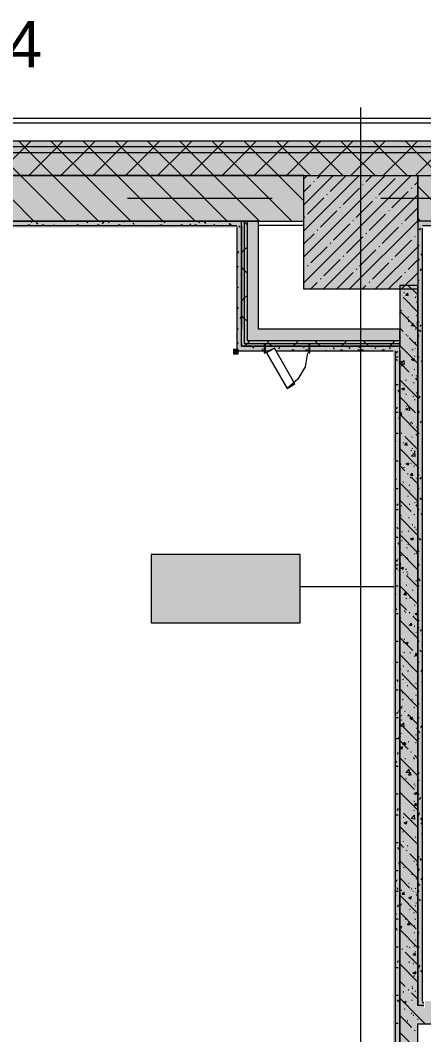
# Model space of a CAD drawing. Header units: millimetres. Extents: x -3817 to 677485, y -22715 to 103890.
# Drawn here: x 396348 to 398118, y 25246 to 29700 of the extents above; entities that cross this region are included whole.
import ezdxf

# ---------------------------------------------------------------- set-up
doc = ezdxf.new("R2010")
doc.units = ezdxf.units.MM
doc.layers.add('PDF _Геометрия', color=7, linetype='Continuous', true_color=0x1d1d1d)
doc.layers.add('PDF _Сплошная заливка', color=7, linetype='Continuous', true_color=0xffffff)
doc.layers.add('PDF _Текст', color=7, linetype='Continuous')
doc.styles.add('PDF GOST-Common', font='arial.ttf')

msp = doc.modelspace()

# ---------------------------------------------------------------- hatches: boundary and pattern name
at = {"layer": 'PDF _Сплошная заливка', "transparency": 33554559}
h = msp.add_hatch(color=256, dxfattribs=at)
h.paths.add_polyline_path([(412423.6, 29119), (412423.6, 29169), (407632.9, 29169), (407632.9, 29119), (412021.4, 29119)], flags=0)
h.paths.add_polyline_path([(405132.9, 29119), (405132.9, 29169), (403622.9, 29169), (403622.9, 29119), (404519.5, 29119)], flags=0)
h.paths.add_polyline_path([(401518.8, 29119), (401522.9, 29119), (401522.9, 29169), (396142.9, 29169), (396142.9, 29119), (400768.6, 29119)], flags=0)
h.paths.add_polyline_path([(392238.1, 29119), (392542.9, 29119), (392542.9, 29169), (391462.9, 29169), (391462.9, 29119)], flags=0)
h.paths.add_polyline_path([(383514.3, 29119), (384442.9, 29119), (384442.9, 29169), (383192.8, 29169), (383192.8, 29119)], flags=0)
h.paths.add_polyline_path([(393442.9, 29119), (395242.9, 29119), (395242.9, 29169), (393442.9, 29169)], flags=0)
h.paths.add_polyline_path([(388322.9, 29119), (388322.9, 29169), (387142.9, 29169), (387142.9, 29119), (388038.1, 29119)], flags=0)
h.paths.add_polyline_path([(376943.2, 29119), (378043.1, 29119), (378043.1, 29169), (376943.2, 29169)], flags=0)
h.paths.add_polyline_path([(376043.2, 29119), (376043.2, 29169), (374789.9, 29169), (374789.9, 29119), (376012.5, 29119)], flags=0)
h.paths.add_polyline_path([(382292.8, 29119), (382292.8, 29169), (381143.1, 29169), (381143.1, 29119), (382013.9, 29119)], flags=0)
h.paths.add_polyline_path([(371511.3, 29119), (371689.9, 29119), (371689.9, 29169), (369292.9, 29169), (369292.9, 29119), (370011, 29119)], flags=0)
h = msp.add_hatch(color=256, dxfattribs=at)
h.paths.add_polyline_path([(412423.6, 29019), (412423.6, 29119), (407632.9, 29119), (407632.9, 29019), (412021.4, 29019)], flags=0)
h.paths.add_polyline_path([(401322.9, 29019), (401522.9, 29019), (401522.9, 29119), (396142.9, 29119), (396142.9, 29019), (400822.9, 29019)], flags=0)
h.paths.add_polyline_path([(404032.9, 29019), (405132.9, 29019), (405132.9, 29119), (403622.9, 29119), (403622.9, 29019), (403769.4, 29019)], flags=0)
h.paths.add_polyline_path([(394042.9, 29019), (395242.9, 29019), (395242.9, 29119), (393442.9, 29119), (393442.9, 29019), (394016.9, 29019)], flags=0)
h.paths.add_polyline_path([(392542.9, 29019), (392542.9, 29119), (391462.9, 29119), (391462.9, 29019), (392516.6, 29019)], flags=0)
h.paths.add_polyline_path([(388038.1, 29019), (388322.9, 29019), (388322.9, 29119), (387142.9, 29119), (387142.9, 29019), (388015.4, 29019)], flags=0)
h.paths.add_polyline_path([(381143.1, 29019), (382292.8, 29019), (382292.8, 29119), (381143.1, 29119)], flags=0)
h.paths.add_polyline_path([(369342.9, 29019), (371689.9, 29019), (371689.9, 29119), (369342.9, 29119)], flags=0)
h.paths.add_polyline_path([(383514.3, 29019), (384442.9, 29019), (384442.9, 29119), (383192.8, 29119), (383192.8, 29019)], flags=0)
h.paths.add_polyline_path([(377647.7, 29019), (378043.1, 29019), (378043.1, 29119), (376943.2, 29119), (376943.2, 29019), (377512.8, 29019)], flags=0)
h.paths.add_polyline_path([(374789.9, 29019), (376043.2, 29019), (376043.2, 29119), (374789.9, 29119)], flags=0)
h = msp.add_hatch(color=256, dxfattribs=at)
h.paths.add_polyline_path([(411482.9, 28819), (411482.9, 29019), (408432.9, 29019), (408432.9, 28819), (411383.6, 28819)], flags=0)
h.paths.add_polyline_path([(404894.6, 28819), (405132.9, 28819), (405132.9, 29019), (404532.9, 29019), (404532.9, 28819), (404872.9, 28819)], flags=0)
h.paths.add_polyline_path([(407632.9, 28819), (407932.9, 28819), (407932.9, 29019), (407632.9, 29019), (407632.9, 28870)], flags=0)
h.paths.add_polyline_path([(400791.9, 28819), (400822.9, 28819), (400822.9, 29019), (398092.9, 29019), (398092.9, 28819), (400768.6, 28819)], flags=0)
h.paths.add_polyline_path([(401322.9, 28819), (401522.9, 28819), (401522.9, 29019), (401322.9, 29019), (401322.9, 28870)], flags=0)
h.paths.add_polyline_path([(397017.7, 28819), (397592.9, 28819), (397592.9, 29019), (396142.9, 29019), (396142.9, 28819)], flags=0)
h.paths.add_polyline_path([(403769.4, 28819), (404032.9, 28819), (404032.9, 29019), (403622.9, 29019), (403622.9, 28819)], flags=0)
h.paths.add_polyline_path([(394042.9, 28819), (395242.9, 28819), (395242.9, 29019), (394042.9, 29019)], flags=0)
h.paths.add_polyline_path([(384442.9, 28819), (384442.9, 29019), (383192.8, 29019), (383192.8, 28819), (383514.3, 28819)], flags=0)
h.paths.add_polyline_path([(392542.9, 28819), (392542.9, 29019), (391442.9, 29019), (391442.9, 28819), (392516.6, 28819)], flags=0)
h.paths.add_polyline_path([(387142.9, 28819), (388342.9, 28819), (388342.9, 29019), (387142.9, 29019)], flags=0)
h.paths.add_polyline_path([(381143.1, 28819), (382292.8, 28819), (382292.8, 29019), (381143.1, 29019)], flags=0)
h.paths.add_polyline_path([(377647.7, 28819), (378043.1, 28819), (378043.1, 29019), (377647.7, 29019)], flags=0)
for points in [[(398092.9, 28519), (398092.9, 29019), (397592.9, 29019), (397592.9, 28519), (397767.9, 28519)], [(397298.5, 28249), (397318.5, 28249), (397318.5, 28799), (397298.5, 28799), (397298.5, 28402.8)], [(397318.5, 28281.5), (397331, 28281.5), (397331, 28819), (397318.5, 28819), (397318.5, 28344)], [(397331, 28294), (397343.5, 28294), (397343.5, 28819), (397331, 28819), (397331, 28344)], [(400791.9, 28799), (400802.9, 28799), (400802.9, 28819), (398092.9, 28819), (398092.9, 28799), (400768.6, 28799)], [(398092.9, 25374), (398112.9, 25374), (398112.9, 28799), (398092.9, 28799), (398092.9, 25599.6)], [(397767.9, 28281.5), (398012.9, 28281.5), (398012.9, 28294), (397331, 28294), (397331, 28281.5)], [(397423.5, 28269), (397613.5, 28269), (397613.5, 28280), (397618.5, 28280), (397618.5, 28269), (398012.9, 28269), (398012.9, 28281.5), (397318.5, 28281.5), (397318.5, 28269), (397418.5, 28269), (397418.5, 28280), (397423.5, 28279.8)], [(397992.9, 25139), (398012.9, 25139), (398012.9, 28249), (397992.9, 28249), (397992.9, 25148)], [(399268.2, 25294), (401242.9, 25294), (401242.9, 25374), (398718.9, 25374), (398718.9, 25365), (398713.9, 25365), (398713.9, 25374), (398123.9, 25373.7), (398123.9, 25365), (398118.9, 25365), (398118.9, 25374), (398092.9, 25374), (398092.9, 25294), (398893.1, 25294)]]:
    msp.add_hatch(color=256, dxfattribs=at).paths.add_polyline_path(points)
at = {"layer": 'PDF _Сплошная заливка', "true_color": 0xe7e7e7, "transparency": 33554559}
for points in [[(397343.5, 28344), (397393.5, 28344), (397393.5, 28819), (397343.5, 28819), (397343.5, 28402.8)], [(397767.9, 28294), (398012.9, 28294), (398012.9, 28344), (397343.5, 28344), (397343.5, 28294)]]:
    msp.add_hatch(color=254, dxfattribs=at).paths.add_polyline_path(points)
at = {"layer": 'PDF _Сплошная заливка', "transparency": 33554559}
h = msp.add_hatch(color=256, dxfattribs=at)
h.paths.add_polyline_path([(398012.9, 23069), (398092.9, 23069), (398092.9, 24619), (398012.9, 24619), (398012.9, 23089)], flags=0)
h.paths.add_polyline_path([(398092.9, 25119), (398092.9, 28536.5), (398012.9, 28536.5), (398012.9, 25119)], flags=0)
h = msp.add_hatch(color=256, dxfattribs=at)
h.paths.add_polyline_path([(397983.9, 28249), (398012.9, 28249), (398012.9, 28269), (397618.5, 28269), (397618.5, 28249), (397767.9, 28249)], flags=0)
h.paths.add_polyline_path([(397613.5, 28249), (397613.5, 28269), (397423.5, 28269), (397423.5, 28249), (397444.1, 28249), (397463.1, 28260), (397469.5, 28249), (397553.1, 28249)], flags=0)
h.paths.add_polyline_path([(397418.5, 28249), (397418.5, 28269), (397318.5, 28269), (397318.5, 28249)], flags=0)
h = msp.add_hatch(color=256, dxfattribs=at)
h.paths.add_polyline_path([(398118.9, 25374), (398118.9, 25394), (398112.9, 25394), (398112.9, 25374)], flags=0)
h.paths.add_polyline_path([(401242.9, 25374), (401242.9, 25394), (398718.9, 25394), (398718.9, 25374), (400768.6, 25374)], flags=0)
h.paths.add_polyline_path([(398518, 25374), (398713.9, 25374), (398713.9, 25394), (398168.7, 25394), (398163.5, 25385), (398147.9, 25394), (398123.9, 25394), (398123.9, 25374)], flags=0)

# ---------------------------------------------------------------- linework, layer by layer
at = {"layer": 'PDF _Геометрия', "color": 253, "lineweight": 9, "true_color": 0xaaaaaa}
for points in [[(397842.9, 24888.6), (397842.9, 26817.1), (397842.9, 29317.1)], [(396818.8, 28919), (397453.8, 28919)], [(397930, 28919), (399517.5, 28919)], [(397608.5, 28240), (397597.6, 28178.4), (397566.4, 28124.3), (397518.5, 28084.1)]]:
    msp.add_lwpolyline(points, dxfattribs=at)
at = {"layer": 'PDF _Геометрия', "color": 9, "lineweight": 9, "true_color": 0xc0c0c0}
for points in [[(401343.9, 28469), (401522.9, 28469), (401522.9, 28544), (401322.9, 28544), (401322.9, 28469), (401322.9, 28506.5), (401242.9, 28506.5), (401242.9, 28519), (400822.9, 28519), (400822.9, 28819), (400822.9, 29019), (401322.9, 29019), (401322.9, 28819), (401522.9, 28819), (401522.9, 29019), (401522.9, 29269), (396142.9, 29269)], [(396142.9, 28819), (397592.9, 28819), (397592.9, 29019), (398092.9, 29019), (398092.9, 28819), (398092.9, 28799), (398092.9, 28536.5), (398012.9, 28536.5), (398012.9, 28269), (397618.5, 28269), (398012.9, 28269), (398012.9, 28344), (397393.5, 28344), (397393.5, 28819), (397318.5, 28819), (396142.9, 28819)], [(397592.9, 28799), (397393.5, 28799)], [(397318.5, 28281.5), (397318.5, 28269), (397418.5, 28269), (397318.5, 28269), (397318.5, 28344)], [(397298.5, 28249), (397318.5, 28249)], [(397992.9, 28249), (397992.9, 25148)], [(400822.9, 24699), (398092.9, 24699), (398092.9, 25294), (401242.9, 25294), (401242.9, 25119)]]:
    msp.add_lwpolyline(points, dxfattribs=at)
at = {"layer": 'PDF _Геометрия', "color": 7, "lineweight": 9}
for points in [[(401522.9, 29249), (396142.9, 29249)], [(401522.9, 29169), (396142.9, 29169)], [(401522.9, 29144), (396142.9, 29144)], [(401522.9, 29119), (396142.9, 29119)], [(400791.9, 28819), (398092.9, 28819), (398092.9, 28519), (397592.9, 28519), (397592.9, 28819), (397592.9, 29019), (396142.9, 29019), (397592.9, 29019), (398092.9, 29019), (400822.9, 29019), (401322.9, 29019), (401522.9, 29019), (401322.9, 29019), (401322.9, 28819), (401322.9, 28519), (400822.9, 28519), (400822.9, 28819)], [(396142.9, 28799), (397298.5, 28799)], [(397298.5, 28790), (397298.5, 28249)], [(397318.5, 28281.5), (397318.5, 28344), (397318.5, 28799), (397318.5, 28819)], [(397318.5, 28799), (397318.5, 28344)], [(397331, 28819), (397331, 28344), (397331, 28294), (397331, 28281.5), (398012.9, 28281.5)], [(397343.5, 28819), (397343.5, 28344), (397343.5, 28294), (398012.9, 28294)], [(398112.9, 28799), (400791.9, 28799)], [(398112.9, 25394), (398112.9, 28788)], [(398112.9, 25374), (398118.9, 25374), (398112.9, 25374), (398092.9, 25374), (398092.9, 28536.5), (398092.9, 25374)], [(397318.5, 28249), (397418.5, 28249)], [(397423.5, 28249), (397444.1, 28249)], [(397469.5, 28249), (397613.5, 28249)], [(397618.5, 28249), (397983.9, 28249)], [(398012.9, 28249), (398012.9, 28269)], [(398012.9, 25139), (398012.9, 28249), (398012.9, 25139), (398012.9, 25119)], [(397988.4, 27213.2), (397575.9, 27213.2)]]:
    msp.add_lwpolyline(points, dxfattribs=at)
at = {"layer": 'PDF _Геометрия', "lineweight": 9}
for points in [[(396549.4, 28819), (396349.4, 29019), (396249.4, 29119), (396199.4, 29169)], [(396243.6, 29019), (396343.6, 29119), (396393.6, 29169)], [(396690.8, 28819), (396490.8, 29019), (396390.8, 29119), (396340.8, 29169)], [(396385, 29019), (396485, 29119), (396535, 29169)], [(396832.3, 28819), (396632.3, 29019), (396532.3, 29119), (396482.3, 29169)], [(396526.5, 29019), (396626.5, 29119), (396676.5, 29169)], [(396973.7, 28819), (396773.7, 29019), (396673.7, 29119), (396623.7, 29169)], [(396667.9, 29019), (396767.9, 29119), (396817.9, 29169)], [(397115.1, 28819), (396915.1, 29019), (396815.1, 29119), (396765.1, 29169)], [(396809.3, 29019), (396909.3, 29119), (396959.3, 29169)], [(397256.5, 28819), (397056.5, 29019), (396956.5, 29119), (396906.5, 29169)], [(396950.7, 29019), (397050.7, 29119), (397100.7, 29169)], [(397397.9, 28819), (397197.9, 29019), (397097.9, 29119), (397047.9, 29169)], [(397092.1, 29019), (397192.1, 29119), (397242.1, 29169)], [(397539.4, 28819), (397339.4, 29019), (397239.4, 29119), (397189.4, 29169)], [(397233.6, 29019), (397333.6, 29119), (397383.6, 29169)], [(397592.9, 28906.9), (397480.8, 29019), (397380.8, 29119), (397330.8, 29169)], [(397375, 29019), (397475, 29119), (397525, 29169)], [(397622.2, 29019), (397522.2, 29119), (397472.2, 29169)], [(397516.4, 29019), (397616.4, 29119), (397666.4, 29169)], [(397763.6, 29019), (397663.6, 29119), (397613.6, 29169)], [(397657.8, 29019), (397757.8, 29119), (397807.8, 29169)], [(397905, 29019), (397805, 29119), (397755, 29169)], [(397799.2, 29019), (397899.2, 29119), (397949.2, 29169)], [(398046.5, 29019), (397946.5, 29119), (397896.5, 29169)], [(397940.7, 29019), (398040.7, 29119), (398090.7, 29169)], [(398387.9, 28819), (398187.9, 29019), (398087.9, 29119), (398037.9, 29169)], [(398082.1, 29019), (398182.1, 29119), (398232.1, 29169)], [(396408, 28819), (396208, 29019), (396142.9, 29084.1)], [(397592.9, 29004.3), (397607.6, 29019)], [(397592.9, 28890.3), (397721.6, 29019)], [(397592.9, 28776.2), (397835.7, 29019)], [(397592.9, 28662.2), (397949.7, 29019)], [(397592.9, 28548.1), (398063.8, 29019)], [(397651.3, 29005.7), (397664.6, 29019)], [(397708.3, 28948.7), (397778.6, 29019)], [(397865.1, 28991.4), (397892.7, 29019)], [(397922.1, 28934.4), (397993.4, 29005.7)], [(397592.9, 28947.3), (397622.8, 28977.2)], [(397637, 28991.4), (397639.4, 28993.8)], [(397765.3, 28891.7), (397836.6, 28962.9)], [(397850.9, 28977.2), (397853.2, 28979.6)], [(398064.7, 28962.9), (398067.1, 28965.3)], [(398079, 28977.2), (398092.9, 28991.1)], [(398246.5, 28819), (398092.9, 28972.6)], [(397608.5, 28848.9), (397679.8, 28920.2)], [(397677.8, 28519), (398092.9, 28934.1)], [(397694, 28934.4), (397696.4, 28936.8)], [(397907.9, 28920.2), (397910.3, 28922.5)], [(397979.2, 28877.4), (398050.5, 28948.7)], [(397751.1, 28877.4), (397753.4, 28879.8)], [(397822.4, 28834.6), (397893.6, 28905.9)], [(397964.9, 28863.1), (397967.3, 28865.5)], [(398036.2, 28820.4), (398092.9, 28877.1)], [(397594.3, 28834.6), (397596.6, 28837)], [(397665.5, 28791.9), (397736.8, 28863.1)], [(397791.9, 28519), (398092.9, 28820)], [(397808.1, 28820.4), (397810.5, 28822.7)], [(397879.4, 28777.6), (397950.7, 28848.9)], [(398105, 28819), (398092.9, 28831.2)], [(397343.5, 28802.7), (397331, 28815.2), (397327.2, 28819)], [(397651.3, 28777.6), (397653.6, 28780)], [(397722.6, 28734.8), (397793.8, 28806.1)], [(397936.4, 28720.6), (398007.7, 28791.9)], [(398021.9, 28806.1), (398024.3, 28808.5)], [(397592.9, 28719.2), (397637, 28763.3)], [(397779.6, 28677.8), (397850.9, 28749.1)], [(397865.1, 28763.3), (397867.5, 28765.7)], [(397993.4, 28663.6), (398064.7, 28734.8)], [(398079, 28749.1), (398081.3, 28751.5)], [(397318.5, 28679.7), (397331, 28692.2), (397343.5, 28704.7)], [(397622.8, 28635), (397694, 28706.3)], [(397708.3, 28720.6), (397710.7, 28722.9)], [(397836.6, 28620.8), (397907.9, 28692.1)], [(397905.9, 28519), (398092.9, 28706)], [(397922.1, 28706.3), (397924.5, 28708.7)], [(397679.8, 28578), (397751.1, 28649.3)], [(397765.3, 28663.6), (397767.7, 28665.9)], [(397979.2, 28649.3), (397981.5, 28651.7)], [(398050.5, 28606.5), (398092.9, 28649)], [(397343.5, 28590.6), (397331, 28603.1), (397318.5, 28615.6)], [(397592.9, 28605.2), (397594.3, 28606.5)], [(397608.5, 28620.8), (397610.9, 28623.2)], [(397822.4, 28606.5), (397824.7, 28608.9)], [(397893.6, 28563.8), (397964.9, 28635)], [(397665.5, 28563.8), (397667.9, 28566.1)], [(397736.8, 28521), (397808.1, 28592.3)], [(397962.9, 28519), (398021.9, 28578)], [(398020, 28519), (398092.9, 28591.9)], [(398036.2, 28592.3), (398038.6, 28594.6)], [(397620.8, 28519), (397651.3, 28549.5)], [(397848.9, 28519), (397865.1, 28535.2)], [(397879.4, 28549.5), (397881.7, 28551.9)], [(398077, 28519), (398079, 28521)], [(397318.5, 28467.5), (397331, 28480), (397343.5, 28492.5)], [(397343.5, 28378.5), (397331, 28391), (397318.5, 28403.5)], [(397332.1, 28269), (397344.6, 28281.5), (397357.1, 28294)], [(397453, 28269), (397440.5, 28281.5), (397428, 28294)], [(397544.2, 28269), (397556.7, 28281.5), (397569.2, 28294)], [(397665.1, 28269), (397652.6, 28281.5), (397640.1, 28294)], [(397756.4, 28269), (397768.9, 28281.5), (397781.4, 28294)], [(397877.2, 28269), (397864.7, 28281.5), (397852.2, 28294)], [(397968.5, 28269), (397981, 28281.5), (397993.5, 28294)]]:
    msp.add_lwpolyline(points, dxfattribs=at)
at = {"layer": 'PDF _Геометрия', "color": 7, "lineweight": 9}
for points in [[(400822.9, 28819), (400802.9, 28819), (398092.9, 28819), (398092.9, 29019), (400822.9, 29019)], [(397575.9, 27355.1), (396922.8, 27355.1), (396922.8, 27055.1), (397575.9, 27055.1)]]:
    msp.add_lwpolyline(points, close=True, dxfattribs=at)
at = {"layer": 'PDF _Геометрия', "color": 253, "lineweight": 9, "true_color": 0x9b9b9b}
for points in [[(396382.8, 28815.7), (396380.9, 28819)], [(396381, 28802.4), (396391.1, 28802.4)], [(396397.8, 28819), (396394, 28812.5)], [(396424.5, 28804.5), (396419.5, 28813.2)], [(396442, 28802.4), (396452.1, 28802.4)], [(396493.5, 28801.9), (396491.8, 28799)], [(396594.4, 28802.4), (396604.5, 28802.4)], [(396644.1, 28819), (396639.8, 28811.4)], [(396685.8, 28802.4), (396695.9, 28802.4)], [(396712.8, 28816), (396707.8, 28807.3)], [(396738.3, 28809.7), (396733.2, 28818.4)], [(396777.3, 28802.4), (396787.3, 28802.4)], [(396806.3, 28813.8), (396803.3, 28819)], [(396847.9, 28802.6), (396842.9, 28811.3)], [(396885.2, 28799), (396884.5, 28800.2)], [(396960.2, 28802.4), (396970.2, 28802.4)], [(396984, 28810.8), (396979.2, 28819)], [(397051.6, 28802.4), (397061.7, 28802.4)], [(397094.6, 28806.8), (397090.1, 28799)], [(397112.6, 28802.4), (397122.6, 28802.4)], [(397136.3, 28817.9), (397131.2, 28809.2)], [(397161.7, 28807.8), (397156.7, 28816.5)], [(397202, 28799), (397198.3, 28805.4)], [(397242.5, 28819), (397240.9, 28816.3)], [(397265, 28802.4), (397275, 28802.4)], [(397271.4, 28800.7), (397266.3, 28809.4)], [(397298.7, 28794.5), (397298.5, 28794.1)], [(397313, 28789.6), (397308, 28798.3)], [(398104, 28787.1), (398098.9, 28778.4)], [(398095.9, 28713.7), (398092.9, 28718.9)], [(398092.9, 28710.9), (398098, 28710.9)], [(397298.5, 28680.4), (397305.5, 28680.4)], [(397305.8, 28684.8), (397300.8, 28676.1)], [(398092.9, 28650), (398098, 28650)], [(398100, 28645.6), (398095, 28654.3)], [(398111, 28677.5), (398106, 28668.8)], [(397298.5, 28619.5), (397305.5, 28619.5)], [(398106.9, 28609.4), (398101.9, 28600.7)], [(397298.9, 28570.2), (397298.5, 28570.8)], [(398092.9, 28558.5), (398098, 28558.5)], [(397298.5, 28528), (397305.5, 28528)], [(397304.7, 28439.1), (397299.7, 28430.4)], [(397315.9, 28397.5), (397310.8, 28388.8)], [(397318.5, 28414.3), (397317.2, 28416.5)], [(398092.9, 28375.6), (398098, 28375.6)], [(397298.5, 28345.2), (397305.5, 28345.2)], [(398105.2, 28331.9), (398100.2, 28340.6)], [(398105.9, 28363.7), (398100.8, 28355)], [(398092.9, 28314.7), (398098, 28314.7)], [(398112.9, 28314.9), (398112, 28313.4)], [(397298.5, 28284.2), (397305.5, 28284.2)], [(397318.5, 28280.1), (397317.9, 28279.1)], [(397372.1, 28260.5), (397367.2, 28269)], [(397413.7, 28249.4), (397408.7, 28258.1)], [(397443.8, 28253.2), (397441.3, 28249)], [(397447.8, 28253.7), (397452.3, 28253.7)], [(397485.4, 28264.4), (397480.4, 28255.7)], [(397508.1, 28268.7), (397508, 28269)], [(397523.2, 28269), (397522, 28266.8)], [(397539.3, 28253.7), (397549.3, 28253.7)], [(397593.6, 28269), (397590, 28262.8)], [(397600.2, 28253.7), (397610.3, 28253.7)], [(397685.8, 28265.7), (397683.9, 28269)], [(397689.5, 28252.1), (397687.7, 28249)], [(397727.5, 28254.6), (397722.4, 28263.3)], [(397752.6, 28253.7), (397762.7, 28253.7)], [(397795.5, 28258.6), (397790.5, 28267.4)], [(397836.3, 28249), (397832.1, 28256.2)], [(397840, 28269), (397835.8, 28261.7)], [(397844.1, 28253.7), (397854.1, 28253.7)], [(397908.8, 28266.3), (397903.8, 28257.6)], [(397935.5, 28253.7), (397945.6, 28253.7)], [(397973.2, 28255.7), (397968.2, 28264.4)], [(398003.3, 28247), (397998.2, 28238.3)], [(397996.5, 28223.2), (398006.5, 28223.2)], [(398003.7, 28202.9), (397998.7, 28211.6)], [(398012.9, 28202.7), (398009.4, 28196.6)], [(398092.9, 28223.2), (398098, 28223.2)], [(398112.9, 28196.6), (398108.3, 28204.5)], [(398093.6, 28159.6), (398092.9, 28158.4)], [(397996.5, 28101.3), (398006.5, 28101.3)], [(398011.8, 28066.8), (398006.8, 28075.5)], [(398092.9, 28040.4), (398098, 28040.4)], [(398100.7, 28049.9), (398095.6, 28041.2)], [(397996.5, 27979.4), (398006.5, 27979.4)], [(398002.2, 28001.2), (397997.1, 27992.5)], [(398096.6, 27981.9), (398092.9, 27975.5)], [(398092.9, 27979.4), (398098, 27979.4)], [(398099.2, 27976.5), (398094.2, 27985.2)], [(398012.9, 27958.9), (398008.3, 27950.9)], [(398107.8, 27940.3), (398102.7, 27931.6)], [(397996.5, 27888), (398006.5, 27888)], [(398092.9, 27888), (398098, 27888)], [(397997.7, 27847.5), (397992.9, 27855.8)], [(397996.5, 27766), (398006.5, 27766)], [(398095.5, 27736.2), (398092.9, 27731.7)], [(397997, 27687.5), (397992.9, 27680.4)], [(398092.9, 27705.1), (398098, 27705.1)], [(398106.7, 27694.5), (398101.6, 27685.8)], [(397992.9, 27619.4), (397992.9, 27619.4)], [(397996.5, 27644.1), (398006.5, 27644.1)], [(398092.9, 27644.1), (398098, 27644.1)], [(398112.9, 27644.4), (398112.8, 27644.2)], [(398004.1, 27577.8), (397999, 27569.1)], [(398108.5, 27594.7), (398103.4, 27603.4)], [(397996.5, 27552.7), (398006.5, 27552.7)], [(398092.9, 27552.7), (398098, 27552.7)], [(398112.6, 27526.6), (398107.5, 27535.3)], [(398007, 27465.7), (398001.9, 27474.4)], [(398112.9, 27465.1), (398111.6, 27467.3)], [(397996.5, 27430.8), (398006.5, 27430.8)], [(398011, 27397.6), (398006, 27406.3)], [(398105.5, 27417), (398100.4, 27425.7)], [(398094.3, 27375.3), (398092.9, 27377.8)], [(398092.9, 27369.8), (398098, 27369.8)], [(397996.5, 27308.8), (398006.5, 27308.8)], [(398003, 27332.1), (397997.9, 27323.4)], [(398012.9, 27333.5), (398010.1, 27338.3)], [(398097.4, 27312.7), (398092.9, 27304.9)], [(398092.9, 27308.8), (398098, 27308.8)], [(398098.4, 27307.3), (398093.4, 27316)], [(398004, 27288), (397998.9, 27296.7)], [(398012.9, 27288.3), (398009.1, 27281.7)], [(397996.5, 27217.4), (398006.5, 27217.4)], [(398092.9, 27217.4), (398098, 27217.4)], [(398102.5, 27239.3), (398097.5, 27248)], [(397996.9, 27178.3), (397992.9, 27185.2)], [(398001, 27110.3), (397996, 27119)], [(397996.5, 27095.5), (398006.5, 27095.5)], [(398012.9, 27105.4), (398012.1, 27104)], [(398096.3, 27067), (398092.9, 27061.1)], [(398092.9, 27034.5), (398098, 27034.5)], [(398107.5, 27025.4), (398102.4, 27016.7)], [(397993.7, 26950.3), (397992.9, 26948.8)], [(397996.5, 26973.6), (398006.5, 26973.6)], [(398092.9, 26973.6), (398098, 26973.6)], [(398107.7, 26925.5), (398102.6, 26934.2)], [(398112.9, 26912.9), (398109.5, 26907)], [(397996.5, 26882.1), (398006.5, 26882.1)], [(398012.9, 26861.6), (398011, 26858.3)], [(398092.9, 26882.1), (398098, 26882.1)], [(398110.4, 26847.7), (398105.4, 26839)], [(398006.2, 26796.5), (398001.1, 26805.2)], [(398112.9, 26794.5), (398110.8, 26798.1)], [(397996.5, 26760.2), (398006.5, 26760.2)], [(398093.5, 26706.1), (398092.9, 26707.2)], [(398092.9, 26699.2), (398098, 26699.2)], [(397996.5, 26638.3), (398006.5, 26638.3)], [(398003.8, 26662.9), (397998.7, 26654.2)], [(398012.9, 26662.9), (398009.3, 26669.1)], [(398092.9, 26638.3), (398098, 26638.3)], [(398109.4, 26601.9), (398104.3, 26593.2)], [(398010.8, 26553.2), (398005.8, 26544.5)], [(398101.7, 26570.1), (398096.7, 26578.8)], [(397996.5, 26546.8), (398006.5, 26546.8)], [(398092.9, 26546.8), (398098, 26546.8)], [(398006.8, 26485.2), (398001.7, 26476.5)], [(398000.2, 26441.1), (397995.2, 26449.8)], [(397996.5, 26424.9), (398006.5, 26424.9)], [(398012.9, 26434.9), (398012.9, 26434.8)], [(398097.1, 26397.8), (398092.9, 26390.5)], [(398092.9, 26364), (398098, 26364)], [(397996.5, 26303), (398006.5, 26303)], [(398092.9, 26303), (398098, 26303)], [(398104.2, 26288.2), (398099.1, 26279.4)], [(398005.7, 26239.5), (398000.6, 26230.7)], [(397996.5, 26211.6), (398006.5, 26211.6)], [(398092.9, 26211.6), (398098, 26211.6)], [(398100.1, 26220.1), (398095.1, 26211.4)], [(398110.9, 26188.3), (398105.9, 26197)], [(398012.9, 26191), (398011.8, 26189.1)], [(398111.2, 26178.5), (398106.2, 26169.8)], [(398112.9, 26124), (398110, 26129)], [(397996.5, 26089.6), (398006.5, 26089.6)], [(398009.4, 26059.3), (398004.4, 26068)], [(397993.4, 26035.4), (397992.9, 26034.4)], [(398092.9, 26028.7), (398098, 26028.7)], [(398108, 26010.6), (398102.9, 26019.3)], [(398012.9, 25992.4), (398008.5, 26000)], [(398096.8, 25968.9), (398092.9, 25975.7)], [(398099, 25974.4), (398094, 25965.7)], [(398000.5, 25925.7), (397995.5, 25917)], [(397996.5, 25967.7), (398006.5, 25967.7)], [(398012.9, 25931.4), (398012.6, 25931.9)], [(398092.9, 25967.7), (398098, 25967.7)], [(398110.2, 25932.8), (398105.1, 25924)], [(398006.5, 25881.6), (398001.4, 25890.3)], [(398100.9, 25900.9), (398095.9, 25909.6)], [(397996.4, 25857.6), (397992.9, 25851.6)], [(397995.3, 25839.9), (397992.9, 25844.1)], [(397996.5, 25876.3), (398006.5, 25876.3)], [(398092.9, 25876.3), (398098, 25876.3)], [(398105, 25832.9), (398099.9, 25841.6)], [(398007.6, 25816), (398002.5, 25807.3)], [(398093.8, 25791.2), (398092.9, 25792.8)], [(397999.4, 25771.9), (397994.4, 25780.6)], [(397996.5, 25754.4), (398006.5, 25754.4)], [(398003.5, 25703.9), (397998.4, 25712.6)], [(398092.9, 25693.4), (398098, 25693.4)], [(398093.8, 25660.6), (398092.9, 25659)], [(397996.5, 25632.4), (398006.5, 25632.4)], [(398092.9, 25632.4), (398098, 25632.4)], [(397995.3, 25611.9), (397992.9, 25607.7)], [(398006.5, 25570.3), (398001.4, 25561.6)], [(397996.5, 25541), (398006.5, 25541)], [(398092.9, 25541), (398098, 25541)], [(398100.9, 25551), (398095.9, 25542.2)], [(398110.1, 25519.1), (398105.1, 25527.8)], [(398012.9, 25520.5), (398012.6, 25519.9)], [(397996.5, 25419.1), (398006.5, 25419.1)], [(398008.6, 25390.1), (398003.6, 25398.8)], [(398118.3, 25383), (398113.3, 25391.7)], [(397996.5, 25297.2), (398006.5, 25297.2)], [(398012.9, 25260.8), (398011.8, 25262.8)]]:
    msp.add_lwpolyline(points, dxfattribs=at)
at = {"layer": 'PDF _Геометрия', "color": 252, "lineweight": 9, "true_color": 0x878787}
for points in [[(398092.9, 28494.4), (398050.8, 28536.5)], [(398051.1, 28536.5), (398054.2, 28534.4)], [(398054.2, 28534.4), (398054.9, 28536.5)], [(398089.4, 28521.5), (398092, 28523.5)], [(398015, 28497), (398012.9, 28499.1)], [(398092.9, 28419.1), (398027.6, 28484.4)], [(398031, 28504.7), (398034.4, 28505.1)], [(398050.6, 28491.4), (398040, 28492.3), (398048.5, 28502.5)], [(398050.6, 28491.3), (398048.6, 28502.5)], [(398079.6, 28484.9), (398082.1, 28482.6)], [(398083.2, 28488.6), (398086, 28486.8)], [(398087.2, 28462.3), (398089.9, 28464.3)], [(398092.9, 28343.6), (398012.9, 28423.6)], [(398018.5, 28428), (398021, 28425.8)], [(398012.9, 28415.6), (398014.5, 28416.2)], [(398012.9, 28411.2), (398014.6, 28416.2)], [(398048.6, 28397.7), (398051.4, 28395.9)], [(398049.8, 28379.2), (398053.1, 28379.6)], [(398085, 28403.1), (398087.7, 28405.1)], [(398027.6, 28333.5), (398012.9, 28348.2)], [(398075.3, 28357.7), (398064.6, 28358.6), (398073.2, 28368.8)], [(398075.3, 28357.6), (398073.2, 28368.8)], [(398082.9, 28343.9), (398085.5, 28346)], [(398086.1, 28373.8), (398088.9, 28372)], [(398086.4, 28365.8), (398088.9, 28363.5)], [(398013.2, 28307.3), (398016, 28305.5)], [(398042.6, 28318.4), (398040.1, 28321)], [(398047.5, 28314.9), (398050.8, 28315.4)], [(398092.9, 28268.2), (398055.2, 28305.9)], [(398080.7, 28284.7), (398083.4, 28286.8)], [(398092.9, 28192.7), (398012.9, 28272.7)], [(398068.1, 28253.7), (398071.4, 28254.1)], [(398079.1, 28259.7), (398081.6, 28257.5)], [(398055.2, 28155), (398012.9, 28197.3)], [(398033.8, 28189.5), (398018, 28191.9), (398031.8, 28206.4)], [(398018, 28202.9), (398020.5, 28200.6)], [(398033.8, 28189.4), (398031.9, 28206.3)], [(398073.8, 28205), (398065, 28210.9), (398077.4, 28215.7)], [(398073.5, 28212.5), (398076.3, 28210.7)], [(398073.8, 28204.9), (398077.4, 28215.7)], [(398078.6, 28225.5), (398081.2, 28227.6)], [(398092.9, 28224.5), (398089.3, 28224.9), (398092.9, 28229.1)], [(398016.1, 28192.6), (398018.9, 28190.8)], [(398021.3, 28183.6), (398024.6, 28184)], [(398076.4, 28166.3), (398079.1, 28168.4)], [(398092.9, 28041.8), (398012.9, 28121.8)], [(398038.1, 28122.1), (398041, 28120.3)], [(398070.3, 28139.9), (398067.8, 28142.4)], [(398074.2, 28107.2), (398076.9, 28109.2)], [(398092.9, 28117.3), (398082.9, 28127.3)], [(398085.9, 28140.7), (398088.4, 28138.4)], [(398086.8, 28128.2), (398090.2, 28128.6)], [(398030.5, 28076), (398021.7, 28082), (398034.1, 28086.8)], [(398030.6, 28076), (398034.2, 28086.7)], [(398084.6, 28063.9), (398087.9, 28064.4)], [(398082.9, 27976.5), (398012.9, 28046.5)], [(398040.1, 28058.1), (398043.4, 28058.5)], [(398072.1, 28048), (398074.7, 28050)], [(398078.6, 28034.6), (398081, 28032.3)], [(398012.9, 27970.6), (398019.7, 27978.7)], [(398017.5, 27977.7), (398020, 27975.5)], [(398021.8, 27967.5), (398019.7, 27978.7)], [(398037.8, 27993.8), (398041.1, 27994.3)], [(398041, 28007.4), (398043.8, 28005.6)], [(398057.4, 27986.8), (398041.6, 27989.3), (398055.4, 28003.7)], [(398057.4, 27986.8), (398055.4, 28003.7)], [(398069.9, 27988.8), (398072.6, 27990.8)], [(398092.9, 27891), (398012.9, 27971)], [(398012.9, 27968.4), (398021.7, 27967.6)], [(398058.4, 27932.6), (398061.7, 27933)], [(398063, 27936.9), (398065.9, 27935.1)], [(398067.7, 27929.6), (398070.4, 27931.6)], [(398022.5, 27886), (398020, 27888.5)], [(398092.9, 27875.9), (398084.6, 27881.5), (398092.9, 27884.7)], [(398085.4, 27915.5), (398087.9, 27913.3)], [(398012.9, 27862.6), (398014.9, 27862.9)], [(398028.4, 27846), (398031.3, 27844.2)], [(398092.9, 27815.6), (398035.1, 27873.4)], [(398046.4, 27833.9), (398035.8, 27834.8), (398044.4, 27845)], [(398046.4, 27833.8), (398044.4, 27845)], [(398065.6, 27870.4), (398068.2, 27872.4)], [(398092.9, 27740.1), (398012.9, 27820.1)], [(398063.4, 27811.2), (398066.1, 27813.3)], [(398080.9, 27784.2), (398065.1, 27786.7), (398079, 27801.1)], [(398065.9, 27822.1), (398068.7, 27820.3)], [(398077.1, 27807.1), (398080.4, 27807.5)], [(398078.1, 27809.4), (398080.5, 27807.2)], [(398081, 27784.2), (398079, 27801.1)], [(398017, 27752.6), (398019.4, 27750.3)], [(398050.1, 27746.6), (398041.3, 27752.6), (398053.7, 27757.3)], [(398050.2, 27746.5), (398053.8, 27757.3)], [(398061.3, 27752), (398063.9, 27754.1)], [(398088, 27751.6), (398090.8, 27749.8)], [(398035.1, 27722.5), (398012.9, 27744.7)], [(398030.3, 27737), (398033.7, 27737.4)], [(398050.2, 27707.4), (398047.7, 27709.9)], [(398071.1, 27700.1), (398060.5, 27701.1), (398069, 27711.3)], [(398071.1, 27700.1), (398069, 27711.2)], [(398074.8, 27742.8), (398078.2, 27743.3)], [(398092.9, 27589.2), (398012.9, 27669.2)], [(398028.1, 27672.7), (398031.4, 27673.1)], [(398059.1, 27692.8), (398061.8, 27694.9)], [(398092.9, 27664.7), (398062.8, 27694.9)], [(398084.9, 27690.4), (398087.3, 27688.1)], [(398053.3, 27660.8), (398056.2, 27659)], [(398056.9, 27633.7), (398059.6, 27635.7)], [(398090.8, 27636.9), (398092.9, 27635.6)], [(398062.8, 27544), (398012.9, 27593.8)], [(398048.6, 27611.4), (398052, 27611.9)], [(398054.8, 27574.5), (398057.4, 27576.5)], [(398077.5, 27584.3), (398080, 27582)], [(398092.9, 27566.6), (398085.1, 27567.3), (398092.9, 27576.6)], [(398092.9, 27583.4), (398088.7, 27584), (398092.9, 27588.4)], [(398018, 27570.4), (398020.8, 27568.6)], [(398077.8, 27528.9), (398075.3, 27531.4)], [(398092.9, 27438.4), (398012.9, 27518.4)], [(398016.4, 27527.4), (398018.9, 27525.2)], [(398052.6, 27515.3), (398055.3, 27517.3)], [(398067.4, 27486), (398070.7, 27486.4)], [(398092.9, 27513.8), (398090.4, 27516.3)], [(398090.4, 27365.5), (398015, 27440.9)], [(398020.8, 27455.7), (398023.7, 27453.9)], [(398050.4, 27456.1), (398053.1, 27458.1)], [(398078.3, 27475.5), (398081.1, 27473.7)], [(398084.3, 27465.2), (398086.8, 27463)], [(398020.6, 27415.8), (398023.9, 27416.3)], [(398048.3, 27396.9), (398050.9, 27398.9)], [(398069.7, 27417.1), (398060.9, 27423.1), (398073.4, 27427.9)], [(398065.1, 27421.7), (398068.4, 27422.1)], [(398069.8, 27417.1), (398073.4, 27427.8)], [(398092.9, 27287.5), (398012.9, 27367.5)], [(398018.3, 27351.6), (398021.7, 27352)], [(398042.9, 27385.1), (398045.7, 27383.3)], [(398077, 27359.1), (398079.5, 27356.9)], [(398085.7, 27360.4), (398089, 27360.9)], [(398012.9, 27318.1), (398015.5, 27321.2)], [(398012.9, 27310.5), (398017.6, 27310.1)], [(398017.6, 27310), (398015.5, 27321.2)], [(398046.1, 27337.7), (398048.8, 27339.7)], [(398015, 27290), (398012.9, 27292.1)], [(398015.9, 27302.3), (398018.4, 27300)], [(398026.5, 27288.2), (398017.6, 27294.2), (398030.1, 27299)], [(398026.5, 27288.2), (398030.1, 27298.9)], [(398030.1, 27274.9), (398027.6, 27277.4)], [(398038.9, 27290.3), (398042.2, 27290.7)], [(398092.9, 27212.1), (398042.6, 27262.4)], [(398044, 27278.5), (398046.6, 27280.6)], [(398045.7, 27270.4), (398048.6, 27268.6)], [(398092.9, 27136.6), (398012.9, 27216.6)], [(398041.8, 27219.3), (398044.5, 27221.4)], [(398083.8, 27240.1), (398086.3, 27237.8)], [(398042.2, 27176.3), (398031.6, 27177.2), (398040.2, 27187.5)], [(398042.3, 27176.3), (398040.2, 27187.4)], [(398067.8, 27199.9), (398070.6, 27198.1)], [(398042.6, 27111.5), (398012.9, 27141.2)], [(398039.6, 27160.1), (398042.3, 27162.2)], [(398057.6, 27164.8), (398061, 27165.3)], [(398076.5, 27134), (398079, 27131.7)], [(398012.9, 27095), (398014.2, 27095.1)], [(398033.2, 27109.1), (398036, 27107.2)], [(398037.5, 27101), (398040.1, 27103)], [(398057.7, 27096.4), (398055.2, 27098.9)], [(398055.4, 27100.6), (398058.7, 27101)], [(398092.9, 27061.2), (398070.3, 27083.8)], [(398070.7, 27085.2), (398073.5, 27083.4)], [(398089.4, 27087.7), (398080.5, 27093.7), (398092.9, 27098.4)], [(398089.4, 27087.6), (398092.9, 27098.1)], [(398092.9, 26985.8), (398012.9, 27065.8)], [(398015.4, 27077.2), (398017.9, 27074.9)], [(398035.3, 27041.8), (398038, 27043.8)], [(398066.9, 27042.6), (398056.3, 27043.5), (398064.8, 27053.7)], [(398066.9, 27042.5), (398064.9, 27053.7)], [(398075.9, 27039.3), (398079.3, 27039.7)], [(398083.3, 27014.9), (398085.8, 27012.7)], [(398092.7, 27014.7), (398092.9, 27014.6)], [(398070.3, 26933), (398012.9, 26990.4)], [(398029.2, 26969.2), (398032.5, 26969.6)], [(398033.2, 26982.6), (398035.8, 26984.6)], [(398046.1, 26958.8), (398037.2, 26964.7), (398049.7, 26969.5)], [(398046.1, 26958.7), (398049.7, 26969.4)], [(398092.9, 26834.9), (398012.9, 26914.9)], [(398031, 26923.4), (398033.7, 26925.4)], [(398058.1, 26923.8), (398060.9, 26922)], [(398076, 26908.8), (398078.4, 26906.6)], [(398091.6, 26908.8), (398080.9, 26909.8), (398089.5, 26920)], [(398085.4, 26917.9), (398082.9, 26920.4)], [(398091.6, 26908.8), (398089.5, 26919.9)], [(398028.8, 26864.2), (398031.5, 26866.2)], [(398014.9, 26852), (398017.3, 26849.7)], [(398092.9, 26759.5), (398022.5, 26829.9)], [(398022.7, 26833.4), (398025.5, 26831.6)], [(398047.9, 26843.7), (398051.2, 26844.2)], [(398092.4, 26849.6), (398092.9, 26849.6)], [(398026.7, 26805), (398029.3, 26807.1)], [(398045.6, 26779.4), (398049, 26779.9)], [(398082.8, 26789.8), (398085.2, 26787.5)], [(398092.9, 26684), (398012.9, 26764)], [(398024.5, 26745.8), (398027.2, 26747.9)], [(398083, 26738.6), (398085.8, 26736.8)], [(398022.5, 26679), (398012.9, 26688.6)], [(398022.3, 26686.6), (398025, 26688.7)], [(398025.6, 26718.7), (398028.4, 26716.9)], [(398066.2, 26718.2), (398069.5, 26718.6)], [(398075.4, 26683.7), (398077.9, 26681.4)], [(398013.4, 26652.5), (398012.9, 26655.3)], [(398012.9, 26652.6), (398013.4, 26652.5)], [(398019.4, 26648.1), (398022.8, 26648.5)], [(398037.6, 26663.9), (398035.1, 26666.4)], [(398047.6, 26648.2), (398050.5, 26646.4)], [(398092.9, 26608.6), (398050.2, 26651.3)], [(398065.7, 26629.3), (398056.9, 26635.3), (398069.3, 26640.1)], [(398065.7, 26629.3), (398069.3, 26640)], [(398092.9, 26533.2), (398012.9, 26613.2)], [(398014.3, 26626.9), (398016.8, 26624.6)], [(398032.6, 26597.9), (398016.8, 26600.3), (398030.7, 26614.8)], [(398020.2, 26627.4), (398022.8, 26629.5)], [(398032.6, 26597.8), (398030.7, 26614.7)], [(398085, 26592.7), (398088.3, 26593.2)], [(398013, 26557.3), (398015.8, 26555.5)], [(398018, 26568.3), (398020.7, 26570.3)], [(398082.2, 26564.6), (398084.7, 26562.4)], [(398050.2, 26500.5), (398012.9, 26537.8)], [(398022.4, 26500.4), (398013.6, 26506.3), (398026, 26511.1)], [(398015.9, 26509.1), (398018.5, 26511.1)], [(398022.5, 26500.3), (398026.1, 26511.1)], [(398038.1, 26518.8), (398027.4, 26519.7), (398036, 26529.9)], [(398038.1, 26518.7), (398036, 26529.9)], [(398038.2, 26522.6), (398041.5, 26523)], [(398050.5, 26533.5), (398053.3, 26531.6)], [(398082.7, 26528.5), (398086, 26528.9)], [(398092.9, 26382.3), (398012.9, 26462.3)], [(398065.3, 26485.4), (398062.8, 26487.9)], [(398072.6, 26462.9), (398075.4, 26461.1)], [(398092.9, 26457.8), (398077.8, 26472.8)], [(398013.7, 26449.9), (398016.4, 26451.9)], [(398035.9, 26458.3), (398039.2, 26458.8)], [(398074.9, 26458.6), (398077.4, 26456.3)], [(398012.9, 26391.7), (398014.2, 26392.7)], [(398077.8, 26322), (398012.9, 26386.9)], [(398013.8, 26401.7), (398016.3, 26399.5)], [(398037.9, 26372.1), (398040.8, 26370.3)], [(398056.2, 26395.3), (398040.4, 26397.7), (398054.2, 26412.1)], [(398062.7, 26385), (398052.1, 26386), (398060.7, 26396.2)], [(398056.2, 26395.2), (398054.2, 26412.1)], [(398056.5, 26397.1), (398059.8, 26397.5)], [(398062.7, 26385), (398060.7, 26396.1)], [(398012.9, 26327.4), (398013, 26327.4)], [(398075.4, 26348.2), (398078.2, 26346.4)], [(398081.7, 26339.5), (398084.2, 26337.2)], [(398092.9, 26231.4), (398012.9, 26311.4)], [(398085.3, 26299.9), (398076.5, 26305.8), (398088.9, 26310.6)], [(398085.3, 26299.8), (398088.9, 26310.5)], [(398092.9, 26306.9), (398090.4, 26309.4)], [(398075.2, 26271.6), (398078.5, 26272)], [(398087.4, 26251.3), (398076.8, 26252.2), (398085.3, 26262.4)], [(398087.4, 26251.2), (398085.4, 26262.4)], [(398017.5, 26231.4), (398015, 26233.9)], [(398028.5, 26201.5), (398031.8, 26201.9)], [(398092.9, 26156), (398030.1, 26218.9)], [(398079.8, 26192.6), (398064, 26195.1), (398077.8, 26209.5)], [(398073, 26207.3), (398076.3, 26207.8)], [(398074.4, 26233.4), (398076.9, 26231.1)], [(398079.8, 26192.6), (398077.8, 26209.5)], [(398092.9, 26080.6), (398012.9, 26160.6)], [(398013.3, 26176.6), (398015.8, 26174.3)], [(398042, 26170.9), (398033.2, 26176.9), (398045.7, 26181.7)], [(398042.1, 26170.9), (398045.7, 26181.6)], [(398062.8, 26186.8), (398065.7, 26185)], [(398026.2, 26137.2), (398029.5, 26137.6)], [(398081.2, 26114.3), (398083.7, 26112.1)], [(398092, 26107.3), (398092.9, 26107.9)], [(398030.1, 26068), (398012.9, 26085.2)], [(398027.5, 26096.5), (398030.3, 26094.7)], [(398046.8, 26075.9), (398050.1, 26076.4)], [(398045.2, 26052.9), (398042.6, 26055.4)], [(398092.9, 26005.2), (398057.7, 26040.3)], [(398089.8, 26048.1), (398092.5, 26050.1)], [(398092.9, 25929.7), (398012.9, 26009.7)], [(398030.3, 25981.7), (398033.2, 25979.9)], [(398073.9, 26008.3), (398076.3, 26006)], [(398092.9, 25991.6), (398087.5, 25992.4), (398092.9, 25998)], [(398087.7, 25988.9), (398090.3, 25990.9)], [(398087.8, 26001.6), (398090.6, 25999.8)], [(398012.9, 25951.3), (398015.2, 25949.2)], [(398057.7, 25889.5), (398012.9, 25934.3)], [(398065.5, 25950.5), (398068.8, 25950.9)], [(398085.5, 25929.7), (398088.2, 25931.7)], [(398018.7, 25880.3), (398022, 25880.8)], [(398052.4, 25911.2), (398055.2, 25909.4)], [(398063.2, 25886.2), (398066.6, 25886.6)], [(398080.7, 25889.2), (398083.1, 25886.9)], [(398092.9, 25778.8), (398012.9, 25858.8)], [(398033.9, 25861.2), (398023.3, 25862.2), (398031.8, 25872.4)], [(398033.9, 25861.2), (398031.8, 25872.3)], [(398061.7, 25841.5), (398052.8, 25847.4), (398065.3, 25852.2)], [(398061.7, 25841.4), (398065.3, 25852.2)], [(398072.8, 25874.4), (398070.3, 25876.9)], [(398083.4, 25870.5), (398086, 25872.6)], [(398092.9, 25854.3), (398085.4, 25861.8)], [(398016.5, 25816.1), (398019.8, 25816.5)], [(398017.8, 25820.4), (398020.6, 25818.6)], [(398055.3, 25796.5), (398058.1, 25794.7)], [(398081.2, 25811.3), (398083.9, 25813.4)], [(398083.8, 25824.9), (398087.1, 25825.4)], [(398085.4, 25710.9), (398012.9, 25783.4)], [(398037, 25754.8), (398040.3, 25755.3)], [(398073.3, 25783.1), (398075.8, 25780.8)], [(398079, 25752.1), (398081.7, 25754.2)], [(398012.9, 25725.7), (398014.7, 25724)], [(398012.9, 25719.8), (398022, 25723.3)], [(398012.9, 25716.3), (398018.4, 25712.5)], [(398092.9, 25627.9), (398012.9, 25707.9)], [(398018.4, 25712.5), (398022, 25723.2)], [(398058.5, 25727.5), (398047.9, 25728.4), (398056.5, 25738.6)], [(398058.6, 25727.4), (398056.5, 25738.6)], [(398077.3, 25726), (398080.1, 25724.2)], [(398076.9, 25692.9), (398079.5, 25695)], [(398080.2, 25664.1), (398082.6, 25661.8)], [(398025, 25620.4), (398022.5, 25622.9)], [(398042.7, 25635.1), (398045.5, 25633.3)], [(398055.8, 25629.3), (398059.1, 25629.8)], [(398074.7, 25633.8), (398077.4, 25635.8)], [(398092.9, 25552.6), (398037.6, 25607.8)], [(398083.2, 25593.8), (398072.6, 25594.7), (398081.2, 25604.9)], [(398072.6, 25574.6), (398075.2, 25576.6)], [(398080.2, 25611.2), (398083, 25609.4)], [(398083.2, 25593.7), (398081.2, 25604.8)], [(398092.9, 25477.1), (398012.9, 25557.1)], [(398053.5, 25565.1), (398056.8, 25565.5)], [(398072.8, 25558), (398075.3, 25555.7)], [(398012.9, 25500.1), (398014.2, 25498.9)], [(398037.6, 25457), (398012.9, 25481.7)], [(398070.4, 25515.4), (398073.1, 25517.4)], [(398081.3, 25512), (398072.4, 25518), (398084.9, 25522.8)], [(398074.1, 25503.8), (398077.4, 25504.3)], [(398081.3, 25512), (398084.9, 25522.7)], [(398052.7, 25441.9), (398050.2, 25444.4)], [(398067.6, 25449.9), (398070.4, 25448.1)], [(398068.2, 25456.2), (398070.9, 25458.2)], [(398079.6, 25438.9), (398082.1, 25436.6)], [(398012.9, 25428.3), (398013, 25428.2)], [(398125.1, 25294), (398092.9, 25326.2), (398012.9, 25406.2)], [(398027.3, 25433.7), (398030.6, 25434.1)], [(398038, 25383.1), (398029.2, 25389.1), (398041.6, 25393.8)], [(398038, 25383), (398041.6, 25393.8)], [(398092.9, 25401.7), (398065.3, 25429.3)], [(398066.1, 25397), (398068.7, 25399)], [(398032.2, 25359.5), (398035, 25357.7)], [(398092.8, 25378.3), (398092.9, 25378.4)], [(398065.3, 25278.4), (398012.9, 25330.8)], [(398046, 25308.2), (398049.4, 25308.7)], [(398063.9, 25337.8), (398066.6, 25339.9)], [(398072.3, 25332.8), (398074.8, 25330.6)], [(398090.5, 25314.1), (398092.9, 25314.4), (398093.9, 25314.5)], [(398012.9, 25274.4), (398013.7, 25273.7)], [(398061.7, 25278.6), (398064.4, 25280.7)], [(398080.4, 25263.4), (398077.8, 25265.9)], [(398092.5, 25264.6), (398092.9, 25264.4)], [(398092.9, 25175.3), (398012.9, 25255.3)]]:
    msp.add_lwpolyline(points, dxfattribs=at)
at = {"layer": 'PDF _Геометрия', "color": 7, "lineweight": 20}
msp.add_lwpolyline([(397304, 28235.5), (397304, 28255), (397284, 28255), (397284, 28235.5)], close=True, dxfattribs=at)
at = {"layer": 'PDF _Геометрия', "color": 253, "lineweight": 13, "true_color": 0xaaaaaa}
for points in [[(397423.5, 28280), (397418.5, 28280), (397418.5, 28240), (397423.5, 28240)], [(397518.5, 28084.1), (397553.1, 28104.1), (397463.1, 28260), (397428.5, 28240)], [(397613.5, 28280), (397613.5, 28240), (397618.5, 28240), (397618.5, 28280)]]:
    msp.add_lwpolyline(points, close=True, dxfattribs=at)
at = {"layer": 'PDF _Геометрия', "color": 9, "lineweight": 9, "true_color": 0xc0c0c0}
msp.add_lwpolyline([(397613.5, 28269), (397423.5, 28269)], close=True, dxfattribs=at)
at = {"layer": 'PDF _Сплошная заливка', "lineweight": 35, "transparency": 33554559}
for points in [[(396142.9, 28799), (397318.5, 28799), (396142.9, 28819), (397318.5, 28819)], [(397418.5, 28240), (397423.5, 28240), (397418.5, 28280), (397423.5, 28280)], [(397613.5, 28240), (397618.5, 28240), (397613.5, 28280), (397618.5, 28280)]]:
    msp.add_solid(points, dxfattribs=at)
at = {"layer": 'PDF _Сплошная заливка', "color": 131, "lineweight": 35, "true_color": 0xa9f3f5, "transparency": 33554559}
for points in [[(396142.9, 28790), (397298.5, 28790), (396142.9, 28799), (397298.5, 28799)], [(397992.9, 25139), (397992.9, 28249), (397983.9, 25139), (397983.9, 28249)]]:
    msp.add_solid(points, dxfattribs=at)
at = {"layer": 'PDF _Сплошная заливка', "color": 1, "lineweight": 35, "transparency": 33554559}
msp.add_solid([(397284, 28235.5), (397304, 28235.5), (397284, 28255), (397304, 28255)], dxfattribs=at)
at = {"layer": 'PDF _Сплошная заливка', "lineweight": 9, "transparency": 33554559}
msp.add_solid([(397575.9, 27355.1), (396922.8, 27355.1), (397575.9, 27055.1), (396922.8, 27055.1)], dxfattribs=at)

# ---------------------------------------------------------------- texts
at = {"layer": 'PDF _Текст', "insert": (395536.7, 29594.3), "char_height": 203.2, "attachment_point": 4, "style": 'PDF GOST-Common'}
msp.add_mtext('КР31.4', dxfattribs=at)

doc.saveas('drawing.dxf')
